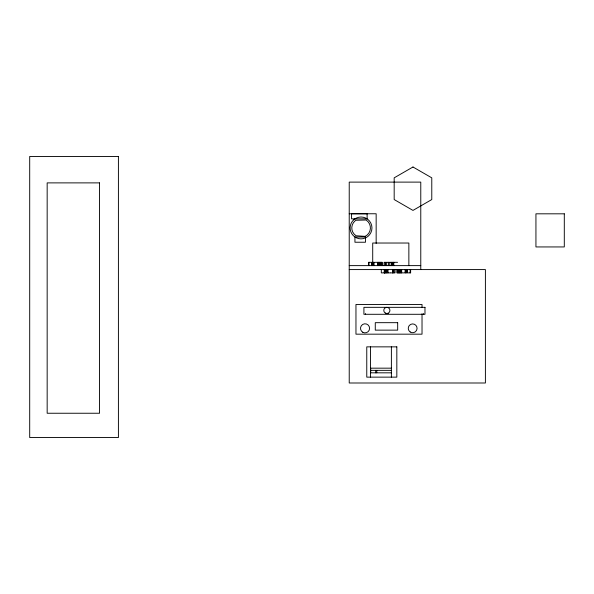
<?xml version="1.0" encoding="UTF-8"?>
<svg xmlns="http://www.w3.org/2000/svg" width="594" height="594" viewBox="0 0 594 594"><rect width="100%" height="100%" fill="white"/><g stroke="black" fill="none" stroke-linecap="round" stroke-linejoin="round"><path stroke-width="0.89" d="M353.838 219.706L356.214 218.132A10.93 10.93 0 0 1 370.842 223.129A10.93 10.93 0 0 1 365.837 237.756L363.134 238.662A10.93 10.93 0 0 1 355.583 218.466M364.968 236.434L365.162 236.367A9.393 9.393 0 0 0 368.102 221.762L366.112 220.01L356.029 220.255L354.945 220.975A9.244 9.244 0 0 0 354.069 234.021L356.044 235.759L365.162 236.367M349.227 213.758L376.158 213.758L376.158 243.399M371.042 262.318L368.525 262.318L368.525 265.622M374.584 262.318L377.257 262.318M388.795 262.318L386.204 262.318L386.293 265.622M394.022 262.318L397.557 262.318M349.227 265.622L420.775 265.622M349.227 269.579L485.402 269.579L485.402 382.996L349.227 382.996L349.227 182.113L420.775 182.113L420.775 269.579M390.043 272.884L387.533 272.884L387.533 269.579M390.362 272.884L392.946 272.884M401.893 272.884L404.566 272.884M408.115 272.884L410.625 272.884L410.625 269.579M385.781 313.595L388.55 313.595M370.552 368.169L391.387 368.169M370.552 370.352L391.387 370.352M370.552 372.824L391.387 372.824M423.604 313.595L423.604 314.293M422.022 307.269L422.022 304.484L355.962 304.484L355.962 334.177L422.022 334.177L422.022 313.766M410.12 269.579L410.12 272.884M408.858 265.622L408.858 243.028L372.713 243.028L372.713 265.622M407.581 269.579L407.581 272.884L407.076 272.884L407.076 269.579M406.675 269.579L406.675 272.884L405.086 272.884L405.086 269.579M405.591 269.579L405.591 272.884M401.67 269.579L401.67 272.884L396.859 272.884L396.859 269.579M401.15 269.579L401.15 272.884M400.349 269.579L400.349 272.884M399.547 269.579L399.547 272.884M399.005 269.579L399.005 272.884M398.203 269.579L398.203 272.884M397.401 269.579L397.401 272.884M395.047 269.579L395.047 272.884L393.458 272.884L393.458 269.579M393.963 269.579L393.963 272.884M393.792 265.622L393.792 262.318L392.018 262.318L392.018 265.622M393.451 262.318L393.451 265.622M392.946 262.318L392.946 265.622M392.946 269.579L392.864 272.884M392.456 269.579L392.456 272.884M391.646 265.622L391.646 262.318L389.293 262.318L389.293 265.622M391.387 346.859L391.387 377.138M391.142 262.318L391.142 265.622M388.283 262.318L388.283 265.622M388.038 269.579L388.038 272.884M387.147 269.579L387.147 272.884L381.311 272.884L381.311 269.579M386.627 269.579L386.627 272.884M385.81 269.579L385.81 272.884M385.692 265.622L385.692 262.318L384.11 262.318L384.11 265.622M385.194 262.318L385.194 265.622M384.994 269.579L384.994 272.884M384.444 269.579L384.444 272.884M382.298 265.622L382.298 262.318L377.48 262.318L377.48 265.622M381.749 262.318L381.749 265.622M380.947 262.318L380.947 265.622M380.145 262.318L380.145 265.622M379.611 262.318L379.611 265.622M378.801 262.318L378.801 265.622M377.999 262.318L377.999 265.622M376.767 370.352L376.767 372.824M375.727 370.352L375.727 372.824M374.064 265.622L374.064 262.318L372.475 262.318L372.475 265.622M373.559 262.318L373.559 265.622M372.074 265.622L372.074 262.318L371.569 262.318L371.569 265.622M370.693 368.169L370.693 372.824M370.552 346.859L370.552 377.138M369.03 262.318L369.03 265.622M365.488 313.595L365.488 314.293M412.979 166.996L394.178 177.844L394.178 199.554L412.979 210.41L431.779 199.554L431.779 177.844L412.979 166.996M118.414 156.452L29.7 156.452L29.7 437.548L118.414 437.548L118.414 156.452M99.547 182.885L47.164 182.885L47.164 413.246L99.547 413.246L99.547 182.885M367.122 213.773L351.566 213.773L351.566 218.867L367.122 218.867L367.122 213.773M564.3 213.818L535.937 213.818L535.937 246.941L564.3 246.941L564.3 213.818M365.459 237.013L354.937 237.013L354.937 242.233L365.459 242.233L365.459 237.013M424.977 307.336L363.914 307.336L363.914 314.293L424.977 314.293L424.977 307.336M397.676 322.676L375.274 322.676L375.274 330.138L397.676 330.138L397.676 322.676M396.829 346.859L366.765 346.859L366.765 377.138L396.829 377.138L396.829 346.859M384.34 272.884L384.34 269.579L384.296 272.884M385.32 313.068A3.074 3.074 0 0 0 389.924 310.41A3.074 3.074 0 0 0 385.32 307.744A3.074 3.074 0 0 0 385.32 313.068M410.216 331.994A4.403 4.403 0 0 0 417.055 328.616A4.403 4.403 0 0 0 410.706 324.376A4.403 4.403 0 0 0 410.216 331.994M362.778 332.261A4.537 4.537 0 0 0 369.587 328.326A4.537 4.537 0 0 0 362.778 324.398A4.537 4.537 0 0 0 362.778 332.261"/></g></svg>
